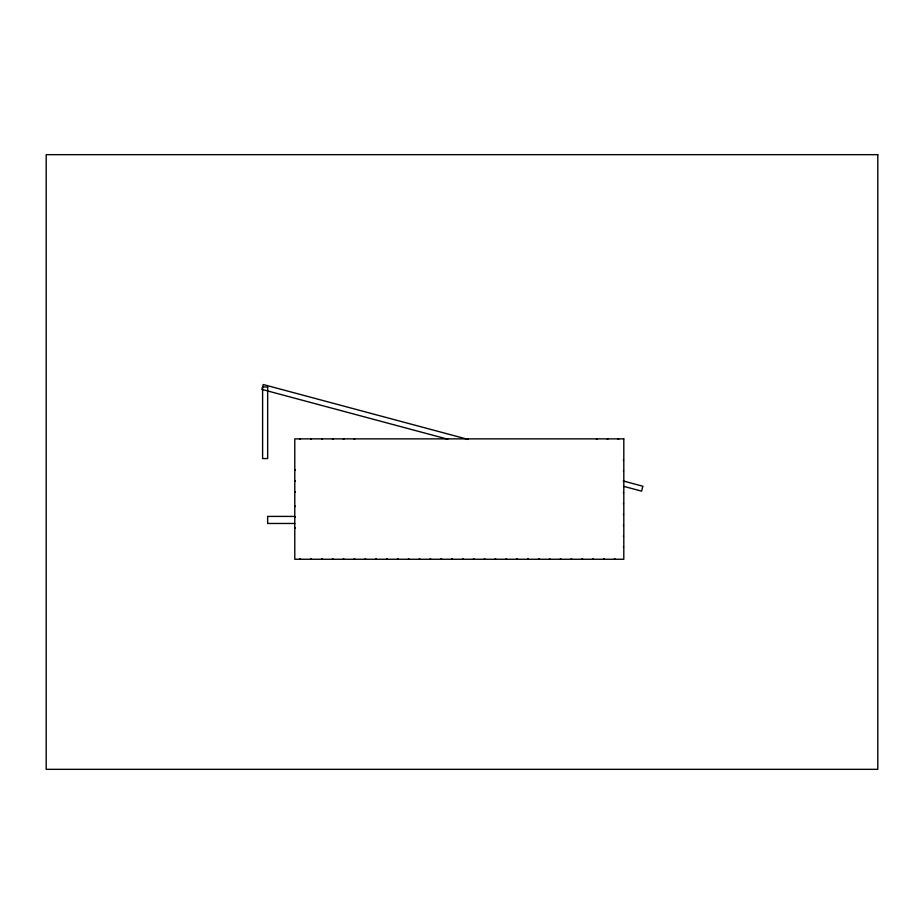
<?xml version="1.0" encoding="UTF-8"?>
<svg xmlns="http://www.w3.org/2000/svg" width="924" height="924" viewBox="0 0 924 924"><rect width="100%" height="100%" fill="white"/><g stroke="black" fill="none" stroke-linecap="round" stroke-linejoin="round"><path stroke-width="1.39" d="M299.907 439.223L300.485 439.223M310.753 439.223L311.33 439.223M321.61 439.223L322.187 439.223M332.455 439.223L333.033 439.223M343.301 439.223L343.878 439.223M354.146 439.223L354.724 439.223M596.396 439.223L596.973 439.223M607.241 439.223L607.819 439.223M618.087 439.223L618.664 439.223M294.779 516.412L267.66 516.412L267.66 523.469L294.779 523.469M299.907 558.904L300.485 558.904M310.753 558.904L311.33 558.904M321.61 558.904L322.187 558.904M332.455 558.904L333.033 558.904M343.301 558.904L343.878 558.904M354.146 558.904L354.724 558.904M364.992 558.904L365.569 558.904M375.837 558.904L376.414 558.904M386.682 558.904L387.26 558.904M397.528 558.904L398.117 558.904M408.385 558.904L408.962 558.904M419.23 558.904L419.808 558.904M430.076 558.904L430.653 558.904M440.921 558.904L441.499 558.904M451.767 558.904L452.344 558.904M462.612 558.904L463.19 558.904M473.458 558.904L474.035 558.904M484.303 558.904L484.892 558.904M495.16 558.904L495.738 558.904M506.006 558.904L506.583 558.904M516.851 558.904L517.428 558.904M527.696 558.904L528.274 558.904M538.542 558.904L539.119 558.904M549.387 558.904L549.965 558.904M560.233 558.904L560.81 558.904M571.09 558.904L571.667 558.904M581.935 558.904L582.513 558.904M592.781 558.904L593.358 558.904M603.626 558.904L604.204 558.904M614.472 558.904L615.049 558.904M468.249 439.454L263.248 384.534L261.942 389.42L447.805 439.223M623.203 480.977L642.896 486.255L641.591 491.141L623.596 486.324M623.434 459.898L623.434 460.487M623.434 470.755L623.434 471.332M623.434 492.446L623.434 493.023M623.434 503.291L623.434 503.869M623.434 514.137L623.434 514.714M623.434 524.982L623.434 525.56M623.434 535.828L623.434 536.405M623.434 546.673L623.434 547.262M295.137 469.842L295.137 470.42M295.137 480.688L295.137 481.277M295.137 491.545L295.137 492.122M295.137 506.006L295.137 506.583M295.137 516.851L295.137 517.428M295.137 527.696L295.137 528.274M877.8 154.666L46.2 154.666L46.2 769.334L877.8 769.334L877.8 154.666M267.66 386.971L262.601 386.971L262.601 458.57L267.66 458.57L267.66 386.971M623.804 438.865L294.779 438.865L294.779 559.263L623.804 559.263L623.804 438.865"/></g></svg>
